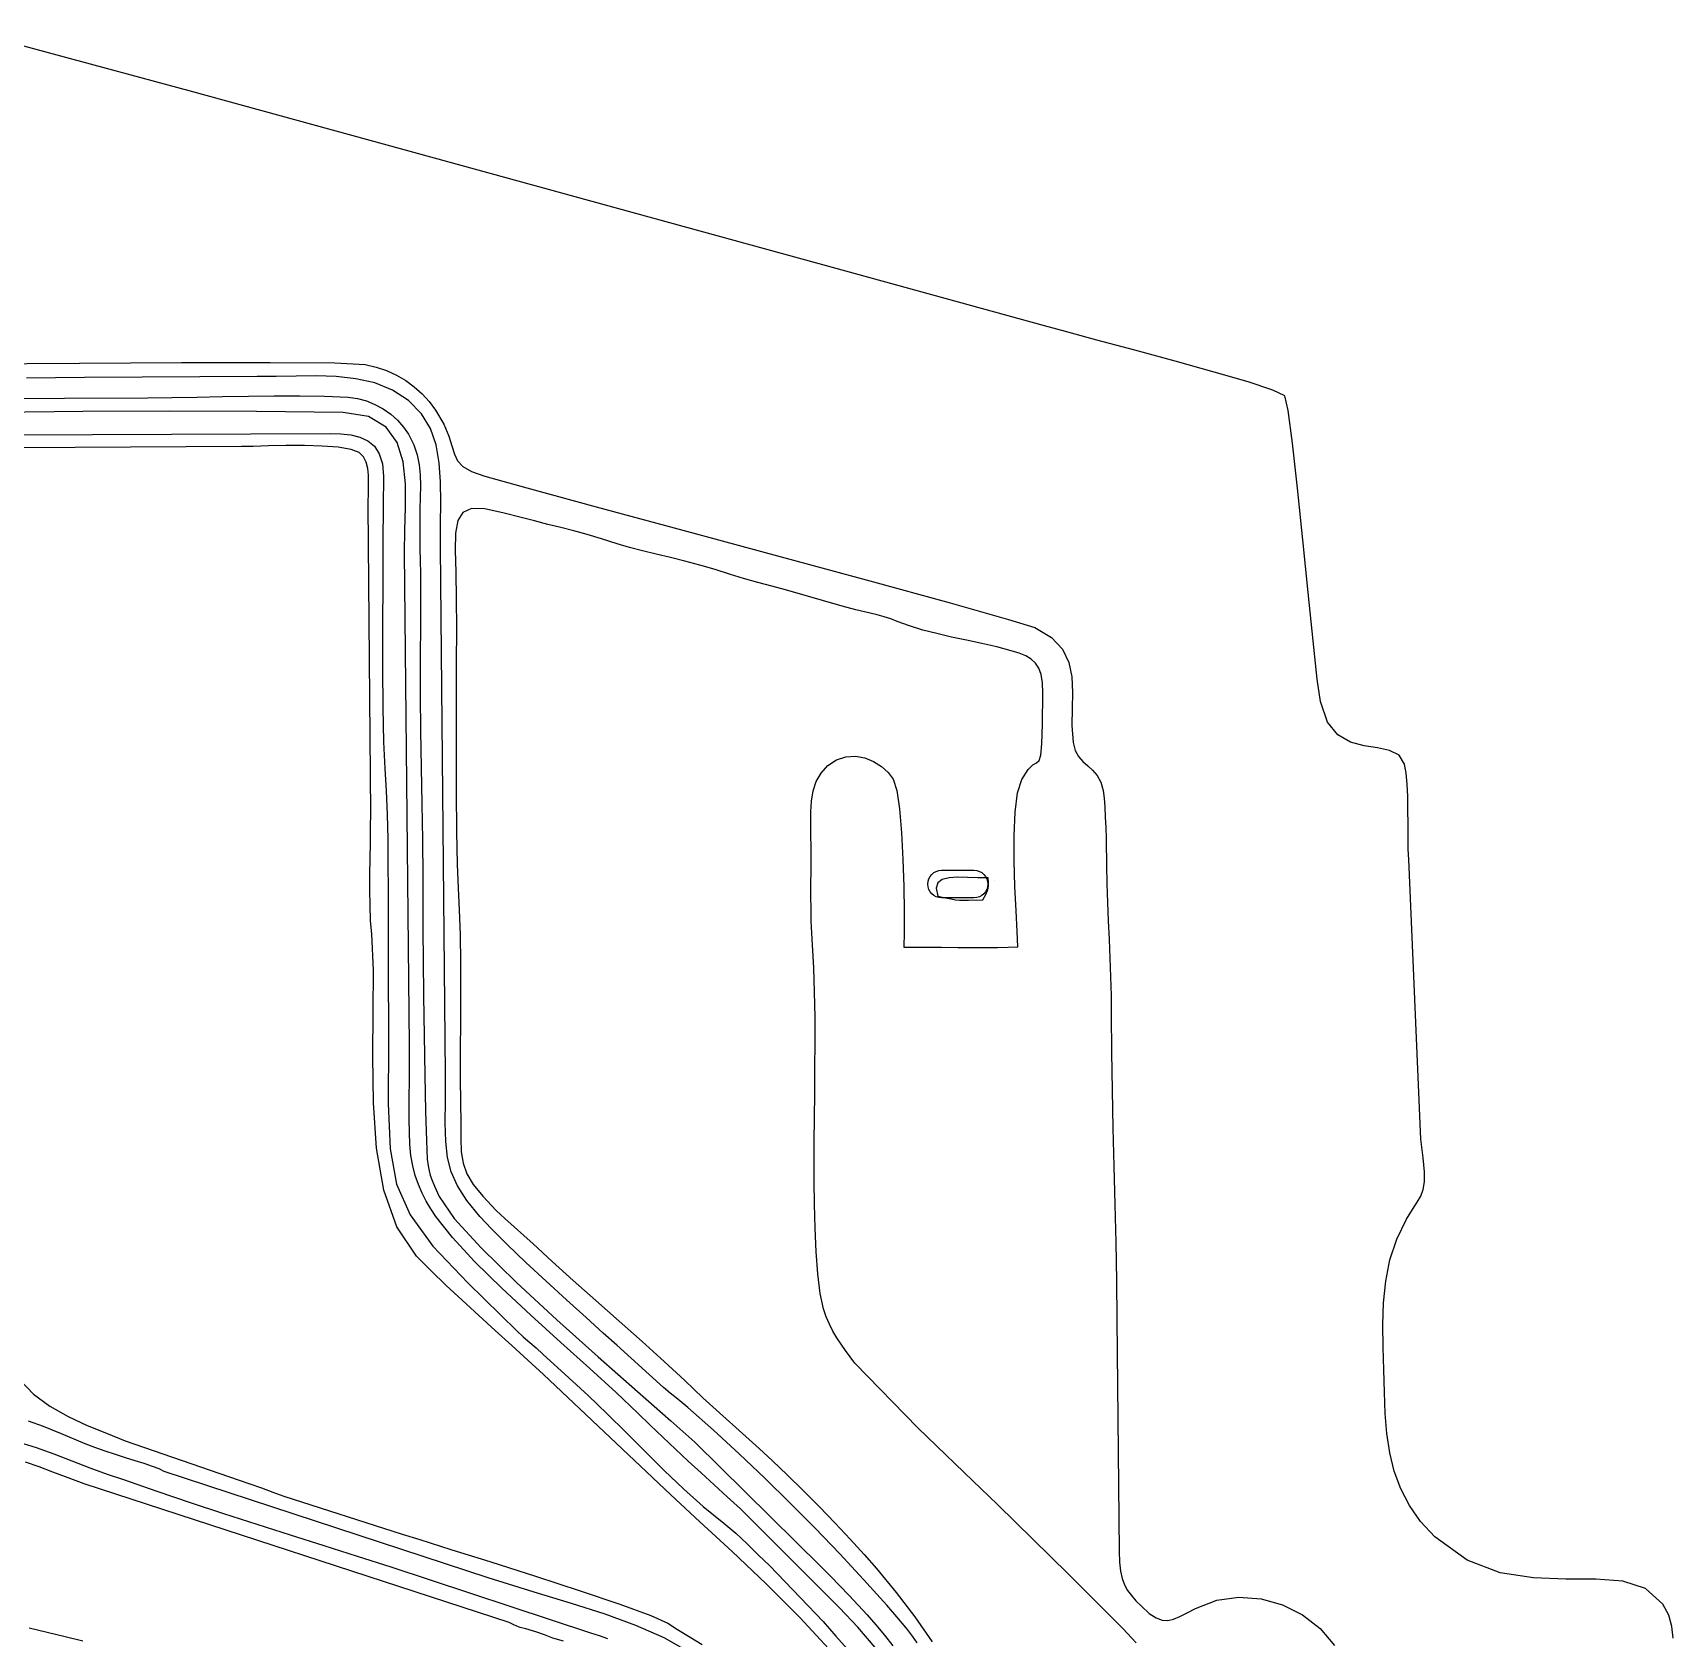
# Model space of a CAD drawing. Extents: x -90 to 83, y -127 to 46.
# Drawn here: x -8.1 to 73.7, y -42.4 to 37.8 of the extents above; entities that cross this region are included whole.
import ezdxf

# ---------------------------------------------------------------- set-up
doc = ezdxf.new("R2010")
doc.units = 0
doc.layers.add('CAPA_1', color=7, linetype='CONTINUOUS')

msp = doc.modelspace()

# ---------------------------------------------------------------- linework, layer by layer
at = {"layer": 'CAPA_1', "color": 3}
for points in [[(73.7323, -42.3774), (73.6705, -41.798), (73.5104, -41.2249), (73.2158, -40.6689), (72.3522, -39.8922), (71.2212, -39.53), (69.8769, -39.426), (68.373, -39.4244), (66.7634, -39.369), (65.102, -39.1038), (63.4428, -38.4727), (61.8395, -37.3197), (61.1277, -36.5569), (60.5643, -35.758), (60.132, -34.9212), (59.8133, -34.0444), (59.5909, -33.1257), (59.4473, -32.1631), (59.365, -31.1547), (59.3268, -30.0985), (59.2931, -28.9749), (59.2555, -27.8524), (59.2405, -26.7367), (59.2744, -25.6336), (59.3837, -24.5487), (59.5949, -23.4879), (59.9343, -22.4567), (60.4284, -21.4609), (60.7261, -20.9837), (60.963, -20.6179), (61.1397, -20.3045), (61.2569, -19.9847), (61.3155, -19.5993), (61.316, -19.0896), (61.2592, -18.3965), (61.1458, -17.4612), (60.5328, -3.5079), (60.5328, -3.5079), (60.5092, -2.9915), (60.5001, -2.386), (60.498, -1.7249), (60.4952, -1.0414), (60.484, -0.369), (60.4569, 0.2591), (60.4062, 0.8094), (60.3243, 1.2487), (60.0489, 1.7017), (59.5817, 1.9392), (58.9831, 2.06), (58.3132, 2.1631), (57.6324, 2.3473), (57.001, 2.7113), (56.4792, 3.354), (56.1274, 4.3743), (55.9697, 5.4973), (55.7607, 7.4048), (55.5169, 9.8166), (55.2548, 12.4528), (54.9908, 15.0331), (54.7413, 17.2775), (54.5228, 18.9058), (54.3517, 19.6381), (53.7569, 19.9175), (52.5175, 20.3271), (50.8264, 20.8242), (48.8769, 21.3665), (46.8619, 21.9114), (44.9745, 22.4165), (43.4077, 22.8393), (42.3547, 23.1373), (31.7696, 26.0401), (21.1136, 28.9739), (10.408, 31.9182), (-0.3254, 34.8523), (-11.0652, 37.7558)], [(-11.0493, 21.2328), (-5.806, 21.2702), (-0.7126, 21.2975), (3.7092, 21.3036), (6.9374, 21.2774), (8.4505, 21.2078), (8.999, 21.0736), (9.5209, 20.8935), (10.014, 20.6688), (10.4761, 20.401), (10.9048, 20.0915), (11.2978, 19.7417), (11.6529, 19.3532), (11.9677, 18.9273), (12.3787, 18.2164), (12.6279, 17.6251), (12.7815, 17.1361), (12.9054, 16.7323), (13.0656, 16.3963), (13.3283, 16.1108), (13.7595, 15.8587), (14.4253, 15.6226), (16.5193, 15.0388), (19.9795, 14.0967), (24.3138, 12.9239), (29.0304, 11.6481), (33.6371, 10.3967), (37.642, 9.2973), (40.5529, 8.4776), (41.8779, 8.0651), (42.7128, 7.5669), (43.2577, 6.9835), (43.5723, 6.3263), (43.7164, 5.6064), (43.7497, 4.8352), (43.7322, 4.0238), (43.7236, 3.1836), (43.7836, 2.3257), (43.8853, 1.9294), (44.0556, 1.6261), (44.2725, 1.383), (44.5139, 1.1676), (44.7577, 0.9472), (44.9818, 0.6892), (45.1641, 0.3608), (45.2825, -0.0704), (45.3281, -0.4376), (45.364, -0.8849), (45.3914, -1.3865), (45.4116, -1.9162), (45.426, -2.4482), (45.436, -2.9564), (45.4428, -3.4149), (45.4477, -3.7976), (45.4675, -4.7239), (45.4994, -5.6496), (45.5388, -6.5753), (45.5812, -7.5014), (45.6219, -8.4285), (45.6566, -9.3571), (45.6806, -10.2877), (45.6894, -11.2208), (45.7, -13.1174), (45.7295, -15.0149), (45.7719, -16.914), (45.8213, -18.8152), (45.8717, -20.7191), (45.9173, -22.6264), (45.9521, -24.5375), (45.9703, -26.4532), (46.0867, -38.0413), (46.1015, -38.5764), (46.1492, -39.0204), (46.2308, -39.3912), (46.3477, -39.7067), (46.5008, -39.9851), (46.6916, -40.2443), (46.921, -40.5022), (47.1903, -40.7769), (47.5845, -41.1351), (47.9228, -41.3643), (48.2252, -41.4798), (48.5115, -41.4968), (48.8015, -41.4304), (49.1151, -41.296), (49.4721, -41.1087), (49.8924, -40.8836), (50.9576, -40.478), (52.0624, -40.3248), (53.1683, -40.4065), (54.237, -40.7056), (55.23, -41.2046), (56.1087, -41.8859), (56.8347, -42.7321)], [(46.9259, -42.6032), (46.2588, -41.8924), (45.0735, -40.6936), (43.5301, -39.1607), (41.7884, -37.4477), (40.0085, -35.7086), (38.3503, -34.0972), (36.9739, -32.7674), (36.039, -31.8733), (32.8958, -28.6454), (32.4312, -28.0168), (31.996, -27.3794), (31.7986, -27.0464), (31.6195, -26.698), (31.4624, -26.3298), (31.331, -25.9375), (31.1655, -25.1635), (31.0447, -24.1952), (30.9616, -23.0914), (30.9093, -21.9109), (30.8808, -20.7127), (30.8692, -19.5556), (30.8675, -18.4984), (30.8689, -17.6001), (30.8749, -16.4102), (30.8874, -15.1753), (30.9007, -13.9121), (30.9088, -12.6375), (30.906, -11.3682), (30.8863, -10.1208), (30.8439, -8.9123), (30.773, -7.7593), (30.7373, -7.1837), (30.7153, -6.5836), (30.7043, -5.9666), (30.7013, -5.3401), (30.7032, -4.7116), (30.7072, -4.0885), (30.7103, -3.4783), (30.7096, -2.8885), (30.6996, -2.2885), (30.6882, -1.7008), (30.6925, -1.1325), (30.7292, -0.5903), (30.8153, -0.0812), (30.9677, 0.3879), (31.2033, 0.8101), (31.5389, 1.1784), (31.9826, 1.4707), (32.4502, 1.6206), (32.9248, 1.6453), (33.3896, 1.5623), (33.8276, 1.3887), (34.222, 1.1419), (34.5557, 0.8393), (34.812, 0.498), (34.987, -0.0565), (35.1224, -0.9853), (35.2226, -2.1716), (35.2916, -3.4989), (35.3337, -4.8502), (35.3531, -6.1089), (35.3539, -7.1582), (35.3405, -7.8814), (36.3218, -7.885), (37.2142, -7.8898), (38.0233, -7.8945), (38.7548, -7.8979), (39.4144, -7.8987), (40.0076, -7.8956), (40.5401, -7.8873), (41.0177, -7.8726), (40.9858, -7.1022), (40.9348, -6.0678), (40.8826, -4.8622), (40.8468, -3.5784), (40.8453, -2.309), (40.8959, -1.147), (41.0162, -0.1853), (41.2241, 0.4835), (41.5381, 0.9797), (41.7794, 1.2114), (41.9583, 1.317), (42.0848, 1.435), (42.1689, 1.7035), (42.2208, 2.2611), (42.2505, 3.2461), (42.2682, 4.7969), (42.251, 5.3097), (42.1883, 5.7208), (42.0773, 6.0455), (41.9148, 6.2992), (41.698, 6.4973), (41.4238, 6.6549), (41.0892, 6.7874), (40.6913, 6.9102), (39.9707, 7.1003), (39.2264, 7.2732), (38.4717, 7.4366), (37.72, 7.5981), (36.9846, 7.7655), (36.2788, 7.9464), (35.6159, 8.1485), (35.0093, 8.3793), (34.6928, 8.5024), (34.3593, 8.6097), (34.0135, 8.7052), (33.6597, 8.793), (32.9466, 8.961), (32.2558, 9.1457), (29.423, 9.958), (28.7476, 10.1341), (28.0423, 10.3189), (27.3416, 10.5147), (26.6798, 10.724), (25.9145, 10.9707), (25.1579, 11.1875), (24.4142, 11.3814), (23.6873, 11.5595), (22.9813, 11.7287), (22.3003, 11.8962), (21.6483, 12.0689), (21.0295, 12.2538), (20.2435, 12.499), (19.5282, 12.7077), (18.8598, 12.8905), (18.2145, 13.058), (17.5682, 13.2205), (16.8971, 13.3887), (16.1772, 13.573), (15.3848, 13.7841), (14.4322, 13.9919), (13.7615, 14.0048), (13.3251, 13.8136), (13.0759, 13.4094), (12.9664, 12.783), (12.9492, 11.9253), (12.9769, 10.8272), (13.0023, 9.4797), (13.004, 8.0631), (12.9991, 6.2482), (12.9922, 4.1791), (12.9881, 1.9998), (12.9916, -0.1458), (13.0074, -2.1134), (13.0404, -3.7593), (13.0952, -4.9392), (13.1534, -6.0108), (13.1877, -7.2632), (13.2037, -8.6442), (13.2075, -10.1014), (13.2047, -11.5826), (13.2012, -13.0355), (13.2029, -14.4078), (13.2156, -15.6472), (13.2211, -16.6381), (13.2214, -17.4381), (13.2503, -18.0971), (13.3414, -18.6648), (13.5281, -19.191), (13.8442, -19.7256), (14.3232, -20.3184), (14.9988, -21.0193), (15.4316, -21.4292), (15.8947, -21.8481), (16.3693, -22.2721), (16.8365, -22.6976), (17.7849, -23.5663), (18.841, -24.515), (19.9665, -25.5166), (21.1236, -26.544), (22.2741, -27.5701), (23.38, -28.5679), (24.4031, -29.5102), (25.3055, -30.37), (28.1124, -32.9066), (28.7792, -33.5185), (29.5192, -34.2243), (30.3051, -34.9966), (31.1097, -35.8081), (31.9055, -36.6311), (32.6653, -37.4383), (33.3617, -38.2022), (33.9675, -38.8953), (34.9504, -40.0917), (35.8803, -41.3093), (36.7577, -42.554)], [(18.3508, -42.5181), (17.8218, -42.3679), (17.3962, -42.2099), (16.9793, -42.0535), (16.4766, -41.908), (16.1975, -41.8366), (16.0235, -41.777), (15.8665, -41.7039), (15.6382, -41.5923), (-5.5726, -34.6624), (-5.9666, -34.5199), (-6.5014, -34.3174), (-7.1309, -34.0788), (-7.8089, -33.8281), (-8.4893, -33.589)], [(-8.307, -41.8623), (-7.4146, -42.0721), (-6.5254, -42.2866), (-5.6411, -42.5092)]]:
    msp.add_lwpolyline(points, dxfattribs=at)
at = {"layer": 'CAPA_1'}
for points in [[(60.5328, -3.5079), (60.5092, -2.9915), (60.5001, -2.386), (60.498, -1.7249), (60.4952, -1.0414), (60.484, -0.369), (60.4569, 0.2591), (60.4062, 0.8094), (60.3243, 1.2487), (60.0489, 1.7017), (59.5817, 1.9392), (58.9831, 2.06), (58.3132, 2.1631), (57.6324, 2.3473), (57.001, 2.7113), (56.4792, 3.354), (56.1274, 4.3743), (55.9697, 5.4973), (55.7607, 7.4048), (55.5169, 9.8166), (55.2548, 12.4528), (54.9908, 15.0331), (54.7413, 17.2775), (54.5228, 18.9058), (54.3517, 19.6381), (53.7569, 19.9175), (52.5175, 20.3271), (50.8264, 20.8242), (48.8769, 21.3665), (46.8619, 21.9114), (44.9745, 22.4165), (43.4077, 22.8393), (42.3547, 23.1373), (31.7696, 26.0401), (21.1136, 28.9739), (10.408, 31.9182), (-0.3254, 34.8523), (-11.0652, 37.7558)], [(-11.0493, 21.2328), (-5.806, 21.2702), (-0.7126, 21.2975), (3.7092, 21.3036), (6.9374, 21.2774), (8.4505, 21.2078), (8.999, 21.0736), (9.5209, 20.8935), (10.014, 20.6688), (10.4761, 20.401), (10.9048, 20.0915), (11.2978, 19.7417), (11.6529, 19.3532), (11.9677, 18.9273), (12.3787, 18.2164), (12.6279, 17.6251), (12.7815, 17.1361), (12.9054, 16.7323), (13.0656, 16.3963), (13.3283, 16.1108), (13.7595, 15.8587), (14.4253, 15.6226), (16.5193, 15.0388), (19.9795, 14.0967), (24.3138, 12.9239), (29.0304, 11.6481), (33.6371, 10.3967), (37.642, 9.2973), (40.5529, 8.4776), (41.8779, 8.0651), (42.7128, 7.5669), (43.2577, 6.9835), (43.5723, 6.3263), (43.7164, 5.6064), (43.7497, 4.8352), (43.7322, 4.0238), (43.7236, 3.1836), (43.7836, 2.3257), (43.8853, 1.9294), (44.0556, 1.6261), (44.2725, 1.383), (44.5139, 1.1676), (44.7577, 0.9472), (44.9818, 0.6892), (45.1641, 0.3608), (45.2825, -0.0704), (45.3281, -0.4376), (45.364, -0.8849), (45.3914, -1.3865), (45.4116, -1.9162), (45.426, -2.4482), (45.436, -2.9564), (45.4428, -3.4149), (45.4477, -3.7976), (45.4675, -4.7239), (45.4994, -5.6496), (45.5388, -6.5753), (45.5812, -7.5014), (45.6219, -8.4285), (45.6566, -9.3571), (45.6806, -10.2877), (45.6894, -11.2208), (45.7, -13.1174), (45.7295, -15.0149), (45.7719, -16.914), (45.8213, -18.8152), (45.8717, -20.7191), (45.9173, -22.6264), (45.9521, -24.5375), (45.9703, -26.4532), (46.0867, -38.0413), (46.1015, -38.5764), (46.1492, -39.0204), (46.2308, -39.3912), (46.3477, -39.7067), (46.5008, -39.9851), (46.6916, -40.2443), (46.921, -40.5022), (47.1903, -40.7769), (47.5845, -41.1351), (47.9228, -41.3643), (48.2252, -41.4798), (48.5115, -41.4968), (48.8015, -41.4304), (49.1151, -41.296), (49.4721, -41.1087), (49.8924, -40.8836), (50.9576, -40.478), (52.0624, -40.3248), (53.1683, -40.4065), (54.237, -40.7056), (55.23, -41.2046), (56.1087, -41.8859), (56.8347, -42.7321)], [(46.9259, -42.6032), (46.2588, -41.8924), (45.0735, -40.6936), (43.5301, -39.1607), (41.7884, -37.4477), (40.0085, -35.7086), (38.3503, -34.0972), (36.9739, -32.7674), (36.039, -31.8733), (32.8958, -28.6454), (32.4312, -28.0168), (31.996, -27.3794), (31.7986, -27.0464), (31.6195, -26.698), (31.4624, -26.3298), (31.331, -25.9375), (31.1655, -25.1635), (31.0447, -24.1952), (30.9616, -23.0914), (30.9093, -21.9109), (30.8808, -20.7127), (30.8692, -19.5556), (30.8675, -18.4984), (30.8689, -17.6001), (30.8749, -16.4102), (30.8874, -15.1753), (30.9007, -13.9121), (30.9088, -12.6375), (30.906, -11.3682), (30.8863, -10.1208), (30.8439, -8.9123), (30.773, -7.7593), (30.7373, -7.1837), (30.7153, -6.5836), (30.7043, -5.9666), (30.7013, -5.3401), (30.7032, -4.7116), (30.7072, -4.0885), (30.7103, -3.4783), (30.7096, -2.8885), (30.6996, -2.2885), (30.6882, -1.7008), (30.6925, -1.1325), (30.7292, -0.5903), (30.8153, -0.0812), (30.9677, 0.3879), (31.2033, 0.8101), (31.5389, 1.1784), (31.9826, 1.4707), (32.4502, 1.6206), (32.9248, 1.6453), (33.3896, 1.5623), (33.8276, 1.3887), (34.222, 1.1419), (34.5557, 0.8393), (34.812, 0.498), (34.987, -0.0565), (35.1224, -0.9853), (35.2226, -2.1716), (35.2916, -3.4989), (35.3337, -4.8502), (35.3531, -6.1089), (35.3539, -7.1582), (35.3405, -7.8814), (36.3218, -7.885), (37.2142, -7.8898), (38.0233, -7.8945), (38.7548, -7.8979), (39.4144, -7.8987), (40.0076, -7.8956), (40.5401, -7.8873), (41.0177, -7.8726), (40.9858, -7.1022), (40.9348, -6.0678), (40.8826, -4.8622), (40.8468, -3.5784), (40.8453, -2.309), (40.8959, -1.147), (41.0162, -0.1853), (41.2241, 0.4835), (41.5381, 0.9797), (41.7794, 1.2114), (41.9583, 1.317), (42.0848, 1.435), (42.1689, 1.7035), (42.2208, 2.2611), (42.2505, 3.2461), (42.2682, 4.7969), (42.251, 5.3097), (42.1883, 5.7208), (42.0773, 6.0455), (41.9148, 6.2992), (41.698, 6.4973), (41.4238, 6.6549), (41.0892, 6.7874), (40.6913, 6.9102), (39.9707, 7.1003), (39.2264, 7.2732), (38.4717, 7.4366), (37.72, 7.5981), (36.9846, 7.7655), (36.2788, 7.9464), (35.6159, 8.1485), (35.0093, 8.3793), (34.6928, 8.5024), (34.3593, 8.6097), (34.0135, 8.7052), (33.6597, 8.793), (32.9466, 8.961), (32.2558, 9.1457), (29.423, 9.958), (28.7476, 10.1341), (28.0423, 10.3189), (27.3416, 10.5147), (26.6798, 10.724), (25.9145, 10.9707), (25.1579, 11.1875), (24.4142, 11.3814), (23.6873, 11.5595), (22.9813, 11.7287), (22.3003, 11.8962), (21.6483, 12.0689), (21.0295, 12.2538), (20.2435, 12.499), (19.5282, 12.7077), (18.8598, 12.8905), (18.2145, 13.058), (17.5682, 13.2205), (16.8971, 13.3887), (16.1772, 13.573), (15.3848, 13.7841), (14.4322, 13.9919), (13.7615, 14.0048), (13.3251, 13.8136), (13.0759, 13.4094), (12.9664, 12.783), (12.9492, 11.9253), (12.9769, 10.8272), (13.0023, 9.4797), (13.004, 8.0631), (12.9991, 6.2482), (12.9922, 4.1791), (12.9881, 1.9998), (12.9916, -0.1458), (13.0074, -2.1134), (13.0404, -3.7593), (13.0952, -4.9392), (13.1534, -6.0108), (13.1877, -7.2632), (13.2037, -8.6442), (13.2075, -10.1014), (13.2047, -11.5826), (13.2012, -13.0355), (13.2029, -14.4078), (13.2156, -15.6472), (13.2211, -16.6381), (13.2214, -17.4381), (13.2503, -18.0971), (13.3414, -18.6648), (13.5281, -19.191), (13.8442, -19.7256), (14.3232, -20.3184), (14.9988, -21.0193), (15.4316, -21.4292), (15.8947, -21.8481), (16.3693, -22.2721), (16.8365, -22.6976), (17.7849, -23.5663), (18.841, -24.515), (19.9665, -25.5166), (21.1236, -26.544), (22.2741, -27.5701), (23.38, -28.5679), (24.4031, -29.5102), (25.3055, -30.37), (28.1124, -32.9066), (28.7792, -33.5185), (29.5192, -34.2243), (30.3051, -34.9966), (31.1097, -35.8081), (31.9055, -36.6311), (32.6653, -37.4383), (33.3617, -38.2022), (33.9675, -38.8953), (34.9504, -40.0917), (35.8803, -41.3093), (36.7577, -42.554)], [(36.5288, -4.7336), (36.5288, -4.7336)], [(39.8794, -4.5787), (39.8794, -4.5787)], [(73.7323, -42.3774), (73.6705, -41.798), (73.5104, -41.2249), (73.2158, -40.6689), (72.3522, -39.8922), (71.2212, -39.53), (69.8769, -39.426), (68.373, -39.4244), (66.7634, -39.369), (65.102, -39.1038), (63.4428, -38.4727), (61.8395, -37.3197), (61.1277, -36.5569), (60.5643, -35.758), (60.132, -34.9212), (59.8133, -34.0444), (59.5909, -33.1257), (59.4473, -32.1631), (59.365, -31.1547), (59.3268, -30.0985), (59.2931, -28.9749), (59.2555, -27.8524), (59.2405, -26.7367), (59.2744, -25.6336), (59.3837, -24.5487), (59.5949, -23.4879), (59.9343, -22.4567), (60.4284, -21.4609), (60.7261, -20.9837), (60.963, -20.6179), (61.1397, -20.3045), (61.2569, -19.9847), (61.3155, -19.5993), (61.316, -19.0896), (61.2592, -18.3965), (61.1458, -17.4612)]]:
    msp.add_lwpolyline(points, dxfattribs=at)
at = {"layer": 'CAPA_1', "color": 29}
for points in [[(36.0082, -42.5997), (35.7692, -42.2738), (35.5155, -41.9472), (34.9897, -41.31), (34.4814, -40.7241), (33.3318, -39.4427), (32.141, -38.1624), (30.9168, -36.8894), (29.6668, -35.6301), (28.3988, -34.3907), (27.1205, -33.1777), (25.8396, -31.9972), (24.5638, -30.8555), (24.2633, -30.6027), (23.9756, -30.3751), (23.6784, -30.1376), (23.3494, -29.8552), (21.0212, -27.748), (20.3362, -27.1427), (19.4753, -26.3726), (18.5021, -25.492), (17.4801, -24.5552), (16.4729, -23.6163), (15.5442, -22.7296), (14.7575, -21.9495), (14.1765, -21.3302), (13.5214, -20.5222), (13.0552, -19.7955), (12.7466, -19.0978), (12.5643, -18.3769), (12.4768, -17.5805), (12.453, -16.6562), (12.4615, -15.5519), (12.4709, -14.2152), (12.2214, 12.0834), (12.2188, 13.2262), (12.2297, 14.3114), (12.2191, 15.3353), (12.1521, 16.2939), (11.9935, 17.1833), (11.7084, 17.9996), (11.2618, 18.7388), (10.6187, 19.397), (9.8133, 19.9233), (8.9318, 20.2774), (7.9923, 20.4917), (7.0128, 20.5982), (6.0113, 20.6294), (5.0061, 20.6175), (4.015, 20.5948), (3.0563, 20.5934), (0.2003, 20.585), (-2.6717, 20.57), (-5.5551, 20.5497), (-8.4455, 20.5258)], [(-27.2783, 19.4405), (-2.4119, 19.5379), (-1.2007, 19.5495), (0.0533, 19.5716), (1.3348, 19.5977), (2.6283, 19.6214), (3.9184, 19.636), (5.1895, 19.6352), (6.4263, 19.6124), (7.6134, 19.5612), (8.0666, 19.5027), (8.5125, 19.384), (8.9434, 19.2106), (9.3522, 18.988), (9.7313, 18.7217), (10.0734, 18.4173), (10.3711, 18.0803), (10.6169, 17.7162), (10.8772, 17.1961), (11.0512, 16.6939), (11.155, 16.1952), (11.2045, 15.6858), (11.2155, 15.1514), (11.204, 14.5777), (11.186, 13.9504), (11.1773, 13.2552), (11.1809, 12.639), (11.1884, 12.0189), (11.1979, 11.3964), (11.2075, 10.7728), (11.2155, 10.1498), (11.22, 9.5287), (11.2192, 8.9111), (11.2113, 8.2984), (11.1909, 6.5034), (11.1953, 4.7026), (11.217, 2.8974), (11.2489, 1.0892), (11.2836, -0.7204), (11.3136, -2.53), (11.3318, -4.3381), (11.3308, -6.1433), (11.3327, -7.0685), (11.3458, -8.5189), (11.3682, -10.3198), (11.3979, -12.2965), (11.433, -14.274), (11.4715, -16.0778), (11.5115, -17.5329), (11.551, -18.4647), (11.6012, -18.7904), (11.6508, -19.0495), (11.7039, -19.2619), (11.7641, -19.4476), (11.9216, -19.8186), (12.1542, -20.3221), (12.9003, -21.4175), (14.2445, -22.8953), (16.0089, -24.6269), (18.0157, -26.4837), (20.0868, -28.3374), (22.0444, -30.0593), (23.7105, -31.521), (24.9074, -32.594), (31.202, -38.7963), (31.6802, -39.2771), (32.1489, -39.7559), (32.6087, -40.2356), (33.0601, -40.7193), (33.5035, -41.2099), (33.9397, -41.7104), (34.3691, -42.2238), (34.7922, -42.753)]]:
    msp.add_lwpolyline(points, dxfattribs=at)
at = {"layer": 'CAPA_1', "color": 242}
for points in [[(33.8985, -42.8431), (33.0402, -41.815), (32.1334, -40.8561), (27.1778, -35.9179), (26.5228, -35.3143), (25.8709, -34.7169), (25.2227, -34.1235), (24.5789, -33.532), (23.9403, -32.94), (23.3074, -32.3455), (22.6811, -31.7464), (22.0619, -31.1403), (20.9762, -30.1058), (19.6679, -28.913), (18.2233, -27.6133), (16.7287, -26.2586), (15.2702, -24.9003), (13.934, -23.5902), (12.8065, -22.3797), (11.9737, -21.3207), (11.7308, -20.9478), (11.5032, -20.5596), (11.295, -20.153), (11.1101, -19.7246), (10.9526, -19.2711), (10.8268, -18.7892), (10.7365, -18.2755), (10.686, -17.7268), (10.6623, -17.1226), (10.651, -16.5084), (10.6488, -15.8871), (10.6526, -15.2619), (10.6592, -14.6358), (10.6655, -14.012), (10.6683, -13.3934), (10.6644, -12.7831), (10.4136, 11.8231), (10.4308, 12.9203), (10.4737, 14.0799), (10.4726, 15.2388), (10.3574, 16.3338), (10.0582, 17.3015), (9.5052, 18.0787), (8.6284, 18.6023), (7.3579, 18.8089), (3.0318, 18.8618), (-1.2981, 18.8714), (-5.6302, 18.8489), (-9.9633, 18.8055)], [(-13.0875, 17.6654), (6.7025, 17.7502), (7.2417, 17.7386), (7.7427, 17.6871), (8.1952, 17.579), (8.5888, 17.3977), (8.9129, 17.1265), (9.1572, 16.7488), (9.3112, 16.2478), (9.3646, 15.6071), (9.3579, 14.1419), (9.3435, 12.3316), (9.3274, 10.2978), (9.316, 8.162), (9.3152, 6.0459), (9.3313, 4.0712), (9.3704, 2.3593), (9.4387, 1.032), (9.508, -0.0789), (9.5535, -1.2613), (9.5802, -2.493), (9.5933, -3.7519), (9.5977, -5.0158), (9.5984, -6.2627), (9.6006, -7.4705), (9.6092, -8.6169), (9.6165, -12.6615), (9.6066, -15.6857), (9.7016, -17.9507), (10.0234, -19.7178), (10.6941, -21.2481), (11.8359, -22.8029), (13.5706, -24.6435), (16.0205, -27.0311), (16.3449, -27.3296), (16.6638, -27.6066), (16.9856, -27.8889), (17.3184, -28.203), (18.6155, -29.3845), (19.5825, -30.2563), (20.5348, -31.1696), (21.4797, -32.1085), (22.4245, -33.0569), (23.3763, -33.9988), (24.3425, -34.9183), (25.3304, -35.7993), (26.3472, -36.6259), (26.6612, -36.8778), (26.9578, -37.135), (27.2418, -37.3969), (27.518, -37.663), (28.0666, -38.2058), (28.6423, -38.7594), (31.3139, -41.5468), (31.9422, -42.2684), (32.5277, -42.9175)]]:
    msp.add_lwpolyline(points, dxfattribs=at)
at = {"layer": 'CAPA_1', "color": 30}
for points in [[(31.7758, -43.0995), (30.1666, -41.3557), (28.4666, -39.6608), (26.7646, -38.0502), (25.1496, -36.5591), (23.7103, -35.2229), (17.3541, -29.2115), (16.5771, -28.4936), (15.7702, -27.7589), (14.9464, -27.0128), (14.1184, -26.261), (13.2993, -25.5088), (12.5019, -24.7618), (11.7391, -24.0254), (11.0239, -23.3051), (10.0305, -21.8458), (9.3889, -20.0101), (9.025, -17.9077), (8.8649, -15.6485), (8.8343, -13.3421), (8.8592, -11.0983), (8.8656, -9.0269), (8.7793, -7.2376), (8.7278, -6.5459), (8.6994, -5.8071), (8.689, -5.0356), (8.6916, -4.246), (8.7022, -3.4527), (8.7157, -2.6703), (8.7269, -1.9132), (8.731, -1.196), (8.6089, 14.1704), (8.6218, 14.9302), (8.6221, 15.6728), (8.5839, 16.0138), (8.5025, 16.3217), (8.3642, 16.5871), (8.1558, 16.8003), (7.7507, 16.9649), (7.1136, 17.0714), (6.3134, 17.1305), (5.419, 17.1533), (4.4991, 17.1507), (3.6226, 17.1337), (2.8583, 17.1131), (2.2752, 17.0999), (-28.1898, 16.9175)], [(-8.7751, -29.4771), (-8.0971, -30.1957), (-7.2828, -30.798), (-6.3752, -31.308), (-5.4176, -31.7496), (-4.453, -32.1468), (-3.5246, -32.5236), (2.1137, -34.4634), (2.7008, -34.6612), (3.2746, -34.8769), (3.8393, -35.0892), (4.3992, -35.2774), (10.3047, -37.177), (11.1779, -37.4555), (12.7283, -37.9413), (14.7293, -38.5704), (16.9546, -39.2789), (19.1774, -40.0026), (21.1715, -40.6778), (22.7101, -41.2403), (23.5669, -41.6261), (24.0336, -41.9435), (24.68, -42.3231), (25.2663, -42.6951)]]:
    msp.add_lwpolyline(points, dxfattribs=at)
at = {"layer": 'CAPA_1', "color": 3}
for points in [[(36.5288, -4.7336), (36.5428, -4.5954), (36.5831, -4.4666), (36.6466, -4.3498), (36.7308, -4.2479), (36.8327, -4.1637), (36.9495, -4.1002), (37.0783, -4.0599), (37.2165, -4.0459), (38.8376, -4.0459), (38.9758, -4.0599), (39.1046, -4.1002), (39.2214, -4.1637), (39.3233, -4.2479), (39.4075, -4.3498), (39.471, -4.4666), (39.5113, -4.5954), (39.5253, -4.7336), (39.5253, -4.7336), (39.5113, -4.8718), (39.471, -5.0006), (39.4075, -5.1174), (39.3233, -5.2193), (39.2214, -5.3035), (39.1046, -5.367), (38.9758, -5.4073), (38.8376, -5.4213), (37.2165, -5.4213), (37.0783, -5.4073), (36.9495, -5.367), (36.8327, -5.3035), (36.7308, -5.2193), (36.6466, -5.1174), (36.5831, -5.0006), (36.5428, -4.8718), (36.5288, -4.7336)], [(36.5288, -4.7336), (36.5288, -4.7336)], [(39.8794, -4.5787), (39.8794, -4.5787), (39.8794, -4.5787)]]:
    msp.add_lwpolyline(points, close=True, dxfattribs=at)
at = {"layer": 'CAPA_1'}
for points in [[(36.5288, -4.7336), (36.5428, -4.5954), (36.5831, -4.4666), (36.6466, -4.3498), (36.7308, -4.2479), (36.8327, -4.1637), (36.9495, -4.1002), (37.0783, -4.0599), (37.2165, -4.0459), (38.8376, -4.0459), (38.9758, -4.0599), (39.1046, -4.1002), (39.2214, -4.1637), (39.3233, -4.2479), (39.4075, -4.3498), (39.471, -4.4666), (39.5113, -4.5954), (39.5253, -4.7336), (39.5253, -4.7336), (39.5113, -4.8718), (39.471, -5.0006), (39.4075, -5.1174), (39.3233, -5.2193), (39.2214, -5.3035), (39.1046, -5.367), (38.9758, -5.4073), (38.8376, -5.4213), (37.2165, -5.4213), (37.0783, -5.4073), (36.9495, -5.367), (36.8327, -5.3035), (36.7308, -5.2193), (36.6466, -5.1174), (36.5831, -5.0006), (36.5428, -4.8718), (36.5288, -4.7336)], [(36.5288, -4.7336), (36.5428, -4.5954), (36.5831, -4.4666), (36.6466, -4.3498), (36.7308, -4.2479), (36.8327, -4.1637), (36.9495, -4.1002), (37.0783, -4.0599), (37.2165, -4.0459), (38.8376, -4.0459), (38.9758, -4.0599), (39.1046, -4.1002), (39.2214, -4.1637), (39.3233, -4.2479), (39.4075, -4.3498), (39.471, -4.4666), (39.5113, -4.5954), (39.5253, -4.7336), (39.5253, -4.7336), (39.5113, -4.8718), (39.471, -5.0006), (39.4075, -5.1174), (39.3233, -5.2193), (39.2214, -5.3035), (39.1046, -5.367), (38.9758, -5.4073), (38.8376, -5.4213), (37.2165, -5.4213), (37.0783, -5.4073), (36.9495, -5.367), (36.8327, -5.3035), (36.7308, -5.2193), (36.6466, -5.1174), (36.5831, -5.0006), (36.5428, -4.8718), (36.5288, -4.7336)], [(36.5288, -4.7336), (36.5288, -4.7336)]]:
    msp.add_lwpolyline(points, close=True, dxfattribs=at)
at = {"layer": 'CAPA_1', "color": 7}
for points in [[(36.5288, -4.7336), (36.5428, -4.5954), (36.5831, -4.4666), (36.6466, -4.3498), (36.7308, -4.2479), (36.8327, -4.1637), (36.9495, -4.1002), (37.0783, -4.0599), (37.2165, -4.0459), (38.8376, -4.0459), (38.9758, -4.0599), (39.1046, -4.1002), (39.2214, -4.1637), (39.3233, -4.2479), (39.4075, -4.3498), (39.471, -4.4666), (39.5113, -4.5954), (39.5253, -4.7336), (39.5253, -4.7336), (39.5113, -4.8718), (39.471, -5.0006), (39.4075, -5.1174), (39.3233, -5.2193), (39.2214, -5.3035), (39.1046, -5.367), (38.9758, -5.4073), (38.8376, -5.4213), (37.2165, -5.4213), (37.0783, -5.4073), (36.9495, -5.367), (36.8327, -5.3035), (36.7308, -5.2193), (36.6466, -5.1174), (36.5831, -5.0006), (36.5428, -4.8718), (36.5288, -4.7336)], [(36.5288, -4.7336), (36.5288, -4.7336), (36.5288, -4.7336)], [(37.0362, -5.3325), (37.4095, -5.4176), (37.6941, -5.4758), (37.9211, -5.5119), (38.1216, -5.5306), (38.5684, -5.5349), (39.284, -5.5269), (39.4301, -5.2541), (39.5204, -5.0534), (39.5452, -4.9458), (39.5569, -4.815), (39.5556, -4.6473), (39.5418, -4.429), (39.0232, -4.4188), (38.507, -4.3999), (38.0213, -4.3943), (37.5944, -4.424), (37.2542, -4.5107), (37.029, -4.6764), (36.947, -4.943), (37.0362, -5.3325)]]:
    msp.add_lwpolyline(points, close=True, dxfattribs=at)
at = {"layer": 'CAPA_1', "color": 2}
for points in [[(24.696, -43.098), (23.3726, -42.359), (21.9612, -41.7353), (20.4301, -41.1781), (18.7476, -40.6389), (16.8822, -40.0688), (14.5946, -39.36), (-1.5706, -34.0517), (-1.827, -33.9283), (-2.1677, -33.7956), (-2.5686, -33.6592), (-3.017, -33.5174), (-3.5001, -33.3685), (-4.0054, -33.2107), (-4.5202, -33.0423), (-5.0318, -32.8614), (-5.5276, -32.6664), (-6.6952, -32.176), (-7.602, -31.8074), (-8.3443, -31.542)], [(-8.8228, -32.594), (-7.9694, -32.8567), (-7.0832, -33.1734), (-6.1842, -33.518), (-5.2929, -33.8647), (-4.4292, -34.1876), (-3.6136, -34.4608), (-1.9459, -35.0391), (-0.2797, -35.5986), (1.3859, -36.1437), (3.0518, -36.6791), (4.7189, -37.2092), (6.3881, -37.7386), (8.0602, -38.2717), (9.7361, -38.8131), (19.6973, -42.1097), (20.1318, -42.245), (20.5507, -42.3838)]]:
    msp.add_lwpolyline(points, dxfattribs=at)

doc.saveas('drawing.dxf')
